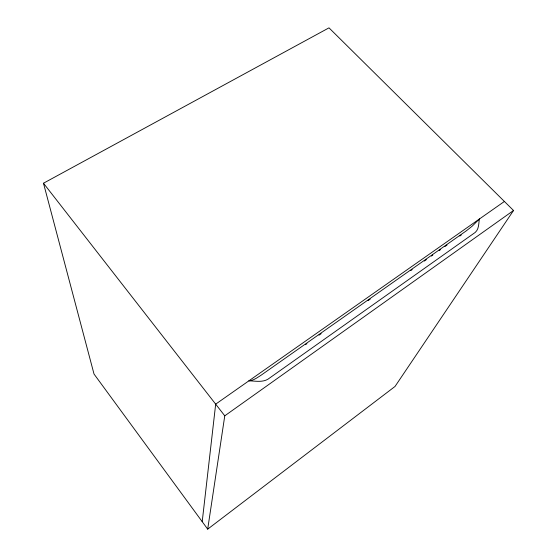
<?xml version="1.0" encoding="UTF-8"?>
<svg xmlns="http://www.w3.org/2000/svg" width="557" height="557" viewBox="0 0 557 557"><rect width="100%" height="100%" fill="white"/><g stroke="black" fill="none" stroke-linecap="round" stroke-linejoin="round"><path stroke-width="0.84" d="M202.212 521.679L215.677 404.152L504.398 201.46M207.691 529.15L224.77 415.821L513.519 210.49L328.992 27.85L43.481 183.218L94.022 374.039L207.691 529.15L395.031 386.454L513.519 210.49M305.508 344.672L306.928 343.669M319.022 335.161L321.152 333.664M368.086 300.62L370.224 299.123M410.76 270.584L412.18 269.588M424.267 261.073L426.404 259.576M431.383 256.067L432.803 255.071M439.201 250.566L440.629 249.564M444.89 246.556L447.027 245.059M459.824 236.05L461.252 235.047M43.481 183.218L224.77 415.821M479.34 219.054C478.658 223.559 479.02 229.199 475.198 232.443L267.924 379.213C262.208 382.603 255.12 380.932 248.882 380.842C253.428 380.668 257.264 377.604 260.989 375.286L466.362 230.8L472.169 226.177L479.34 219.054"/></g></svg>
